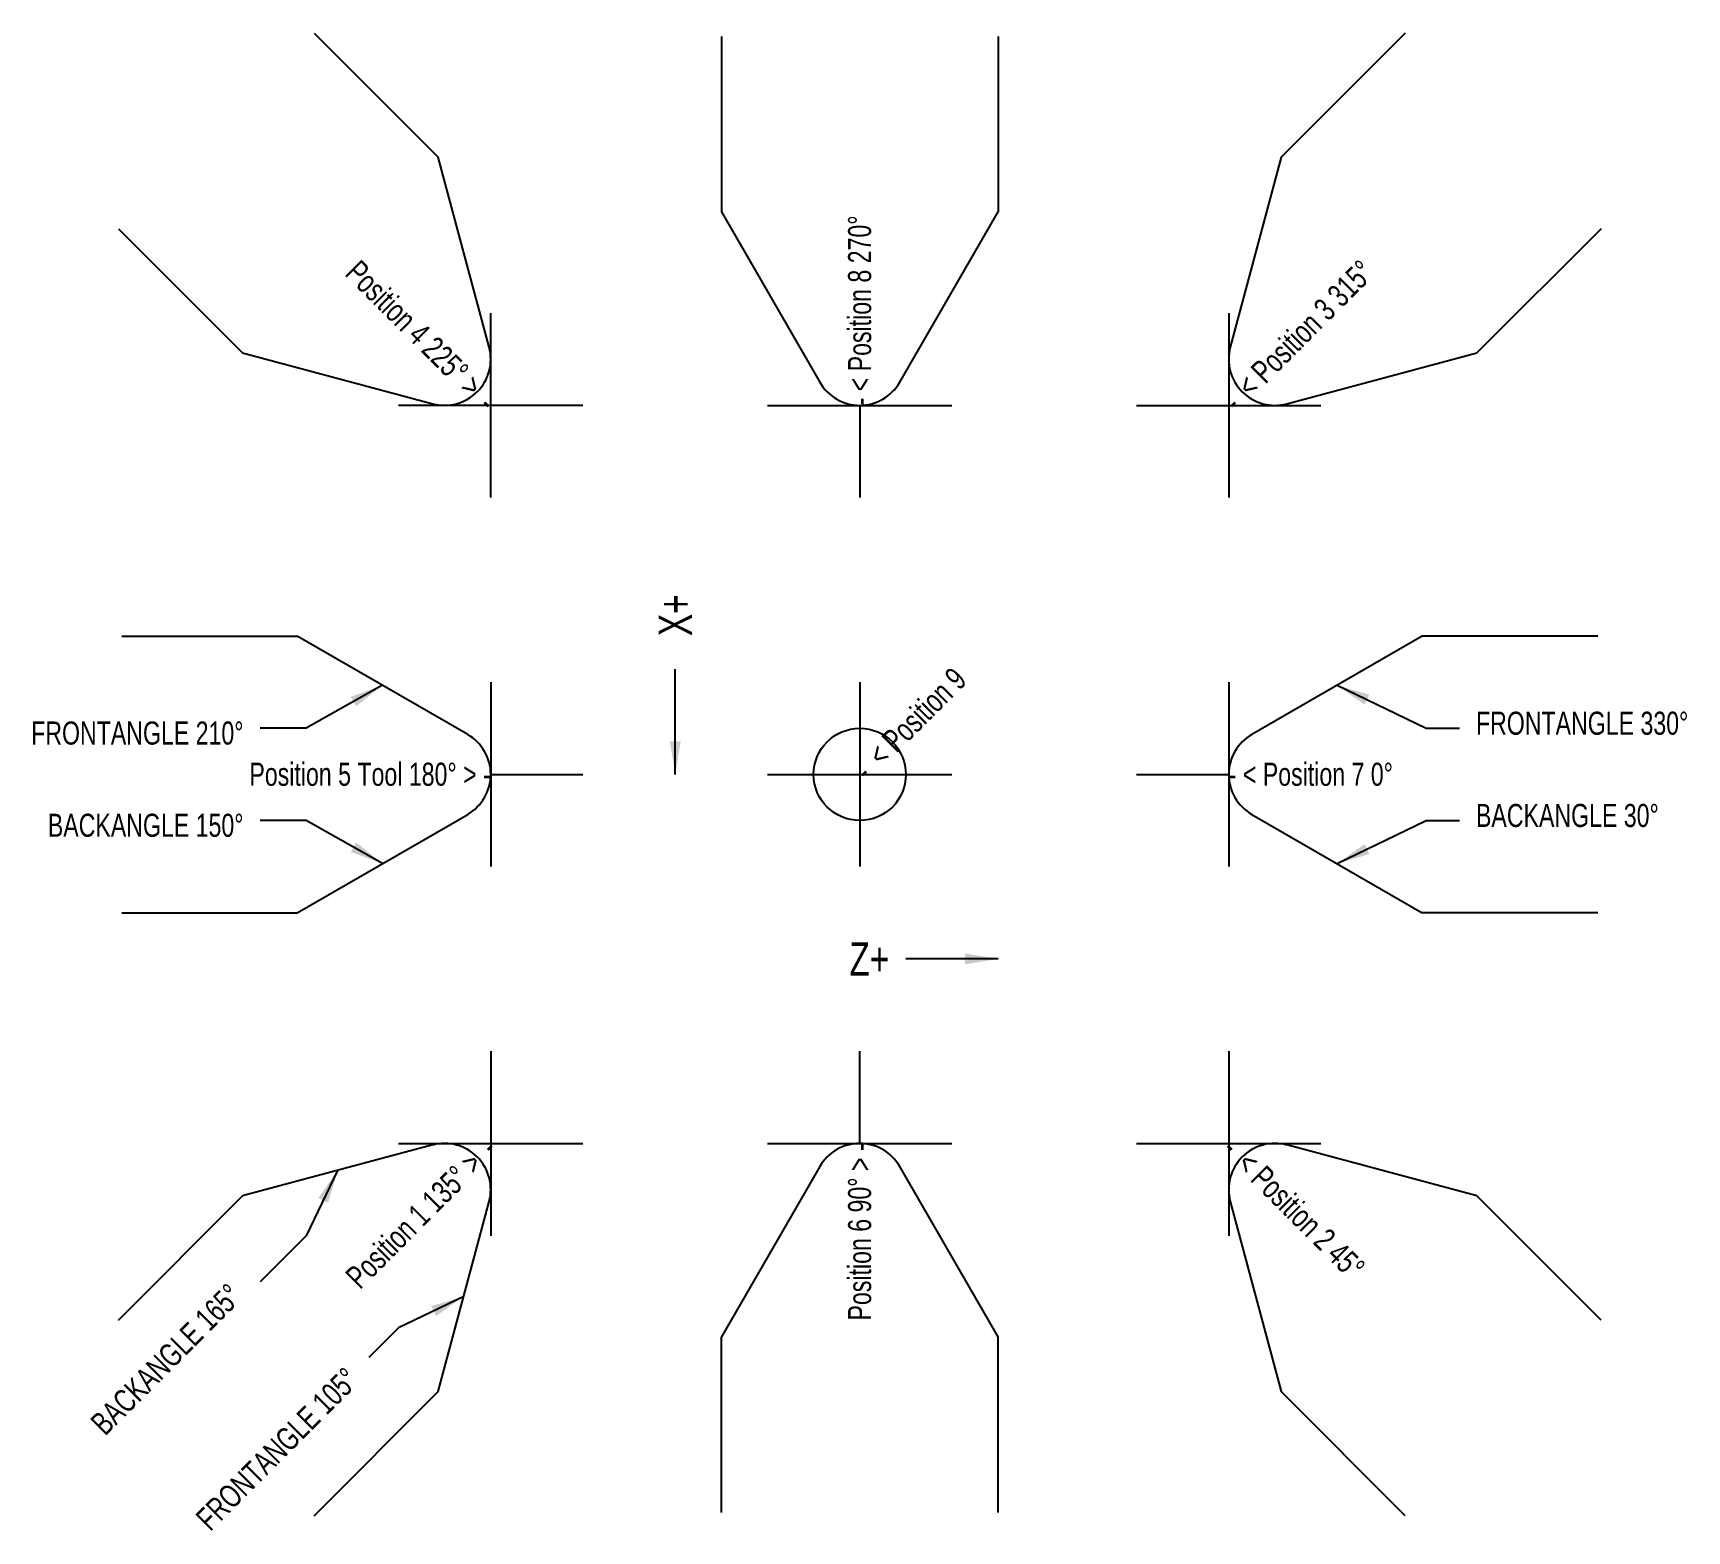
# Model space of a CAD drawing. Header units: inches. Extents: x -2.48 to 6.48, y -2.1 to 6.02.
import ezdxf

# ---------------------------------------------------------------- set-up
doc = ezdxf.new("R2010")
doc.units = ezdxf.units.IN
doc.header["$MEASUREMENT"] = 0
doc.layers.get('0').update_dxf_attribs({"linetype": 'CONTINUOUS', "lineweight": 25})
doc.layers.add('2', color=1, linetype='CONTINUOUS', lineweight=25)
doc.layers.add('3', color=5, linetype='CONTINUOUS', lineweight=25)
doc.styles.get("Standard").update_dxf_attribs({"font": 'txt', "width": 0.75})
doc.dimstyles.get("Standard").update_dxf_attribs({"dimtxt": 0.18, "dimasz": 0.18, "dimexe": 0.18, "dimexo": 0.0625, "dimgap": 0.09, "dimtad": 1, "dimtxsty": 'Standard', "dimcen": 2.5, "dimadec": 0, "dimazin": 0, "dimtfac": 1, "dimtmove": 0, "dimatfit": 3, "dimfxl": 1, "dimarcsym": 0})

msp = doc.modelspace()

# ---------------------------------------------------------------- linework, layer by layer
at = {"layer": '2'}
for p, q in [((0, 3.5), (0, 4.5)), ((4, 4.5), (4, 3.5)), ((0.5, 4), (-0.5, 4)), ((1.5, 4), (2.5, 4)), ((2, 4), (2, 3.5)), ((3.5, 4), (4.5, 4)), ((0, 2.5), (0, 1.5)), ((2, 2.5), (2, 1.5)), ((4, 2.5), (4, 1.5)), ((0, 2), (0.5, 2)), ((1.5, 2), (2.5, 2)), ((3.5, 2), (4, 2)), ((0, 0.5), (0, -0.5)), ((2, 0), (2, 0.5)), ((4, 0.5), (4, -0.5)), ((-0.5, 0), (0.5, 0)), ((1.5, 0), (2.5, 0)), ((3.5, 0), (4.5, 0))]:
    msp.add_line(p, q, dxfattribs=at)
at = {"layer": '3'}
for p, q in [((-0.9571, 6.0178), (-0.2847, 5.3453)), ((4.9571, 6.0178), (4.2847, 5.3453)), ((1.25, 6), (1.25, 5.049)), ((2.75, 6), (2.75, 5.049)), ((-0.0085, 4.3147), (-0.2847, 5.3453)), ((4.2847, 5.3453), (4.0085, 4.3147)), ((1.25, 5.049), (1.7835, 4.125)), ((2.2165, 4.125), (2.75, 5.049)), ((-2.0178, 4.9571), (-1.3453, 4.2847)), ((6.0178, 4.9571), (5.3453, 4.2847)), ((-1.3453, 4.2847), (-0.3147, 4.0085)), ((4.3147, 4.0085), (5.3453, 4.2847)), ((-2, 2.75), (-1.049, 2.75)), ((-0.125, 2.2165), (-1.049, 2.75)), ((5.049, 2.75), (4.125, 2.2165)), ((6, 2.75), (5.049, 2.75)), ((-1.049, 1.25), (-0.125, 1.7835)), ((4.125, 1.7835), (5.049, 1.25)), ((-2, 1.25), (-1.049, 1.25)), ((6, 1.25), (5.049, 1.25)), ((-0.3147, -0.0085), (-1.3453, -0.2847)), ((5.3453, -0.2847), (4.3147, -0.0085)), ((1.7835, -0.125), (1.25, -1.049)), ((2.75, -1.049), (2.2165, -0.125)), ((-2.0178, -0.9571), (-1.3453, -0.2847)), ((-0.2847, -1.3453), (-0.0085, -0.3147)), ((4.0085, -0.3147), (4.2847, -1.3453)), ((6.0178, -0.9571), (5.3453, -0.2847)), ((1.25, -2), (1.25, -1.049)), ((2.75, -2), (2.75, -1.049)), ((-0.9571, -2.0178), (-0.2847, -1.3453)), ((4.9571, -2.0178), (4.2847, -1.3453))]:
    msp.add_line(p, q, dxfattribs=at)
msp.add_circle((2, 2), 0.25, dxfattribs=at)
for centre, start, end in [((-0.25, 4.25), 255, 15), ((4.25, 4.25), 165, 285), ((2, 4.25), 210, 330), ((-0.25, 2), 300, 60), ((4.25, 2), 120, 240), ((-0.25, -0.25), 345, 105), ((2, -0.25), 30, 150), ((4.25, -0.25), 75, 195)]:
    msp.add_arc(centre, 0.25, start, end, dxfattribs=at)

# ---------------------------------------------------------------- texts
at = {"char_height": 0.125, "width": 100}
for s, insert, attachment_point, rotation in [('-\\~<\\~Position\\~8\\~270%%d', (2, 4), 4, 90), ('Position\\~4\\~225%%d\\~>\\~\\~-', (0, 4), 6, 315), ('-\\~\\~<\\~Position\\~3\\~315%%d', (4, 4), 4, 45), ('-\\~\\~<\\~Position\\~9', (2, 2), 4, 45), ('Position\\~1\\~135%%d\\~>\\~\\~-', (0, 0), 6, 45), ('Position\\~6\\~90%%d\\~>\\~-', (2, 0), 6, 90), ('-\\~\\~<\\~Position\\~2\\~45%%d', (4, 0), 4, 315)]:
    msp.add_mtext(s, dxfattribs=dict(at, insert=insert, attachment_point=attachment_point, rotation=rotation))
for s, insert, char_height, attachment_point, rotation in [('X+', (1, 2.75), 0.18, 4, 90), ('BACKANGLE\\~165%%d', (-1.3842, -0.7958), 0.125, 6, 45), ('FRONTANGLE\\~105%%d', (-0.75, -1.25), 0.125, 6, 45)]:
    msp.add_mtext(s, dxfattribs=dict(insert=insert, char_height=char_height, attachment_point=attachment_point, rotation=rotation))
for s, insert, char_height, attachment_point in [('FRONTANGLE\\~330%%d', (5.34, 2.34), 0.125, 1), ('FRONTANGLE\\~210%%d', (-1.34, 2.16), 0.125, 9), ('BACKANGLE\\~30%%d', (5.34, 1.84), 0.125, 1), ('BACKANGLE\\~150%%d', (-1.34, 1.66), 0.125, 9), ('Z+', (2.16, 0.91), 0.18, 9)]:
    msp.add_mtext(s, dxfattribs=dict(insert=insert, char_height=char_height, attachment_point=attachment_point))
for s, insert, attachment_point in [('Position\\~5\\~Tool\\~180%%d\\~>\\~-', (0, 2), 6), ('-\\~<\\~Position\\~7\\~0%%d', (4, 2), 4)]:
    msp.add_mtext(s, dxfattribs=dict(at, insert=insert, attachment_point=attachment_point))

# ---------------------------------------------------------------- leaders
for points in [[(1, 2), (1, 2.57)], [(-0.587, 2.4833), (-1, 2.25), (-1.25, 2.25)], [(4.587, 2.4833), (5.07, 2.25), (5.25, 2.25)], [(-0.587, 1.5167), (-1, 1.75), (-1.25, 1.75)], [(4.587, 1.5167), (5.07, 1.75), (5.25, 1.75)], [(2.75, 1), (2.25, 1)], [(-0.83, -0.1466), (-1, -0.5), (-1.25, -0.75)], [(-0.1466, -0.83), (-0.5, -1), (-0.66, -1.16)]]:
    msp.add_leader(points, dimstyle='Standard')

doc.saveas('drawing.dxf')
